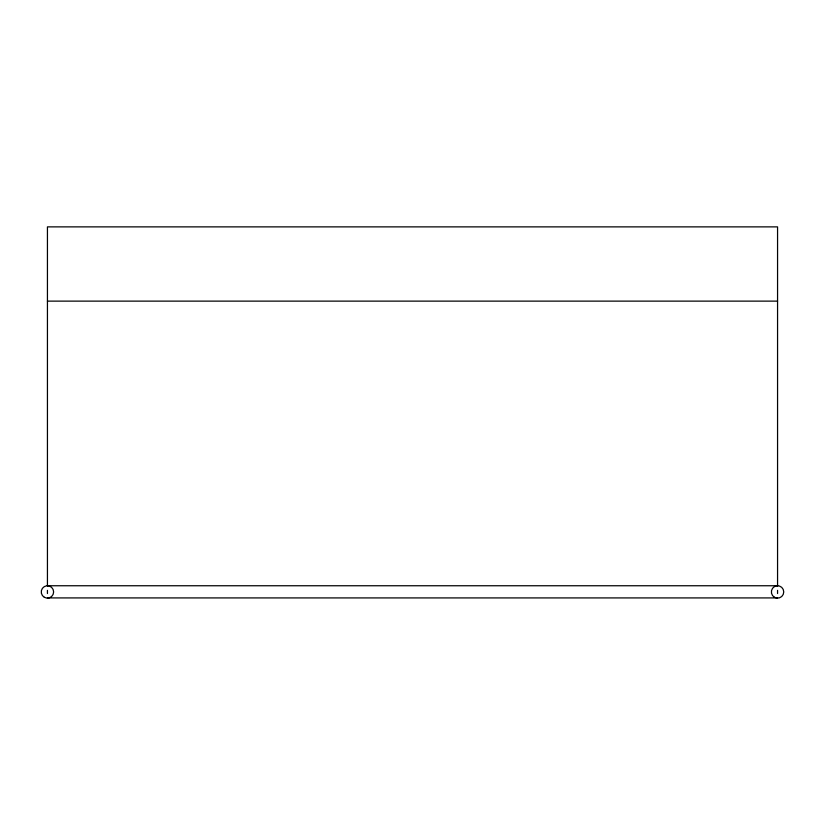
<?xml version="1.0" encoding="UTF-8"?>
<svg xmlns="http://www.w3.org/2000/svg" width="825" height="825" viewBox="0 0 825 825"><rect width="100%" height="100%" fill="white"/><g stroke="black" fill="none" stroke-linecap="round" stroke-linejoin="round"><path stroke-width="1.24" d="M47.438 301.125L777.562 301.125M47.438 585.75L777.562 585.75M777.562 585.956L777.562 226.875L47.438 226.875L47.438 585.956M777.562 590.339L777.562 593.536M777.562 597.919L47.438 597.919M47.438 590.339L47.438 593.536M774.469 597.3A6.188 6.188 0 0 0 783.75 591.938A6.188 6.188 0 0 0 774.469 586.575A6.188 6.188 0 0 0 774.469 597.3M44.344 597.3A6.188 6.188 0 0 0 53.625 591.938A6.188 6.188 0 0 0 44.344 586.575A6.188 6.188 0 0 0 44.344 597.3"/></g></svg>
